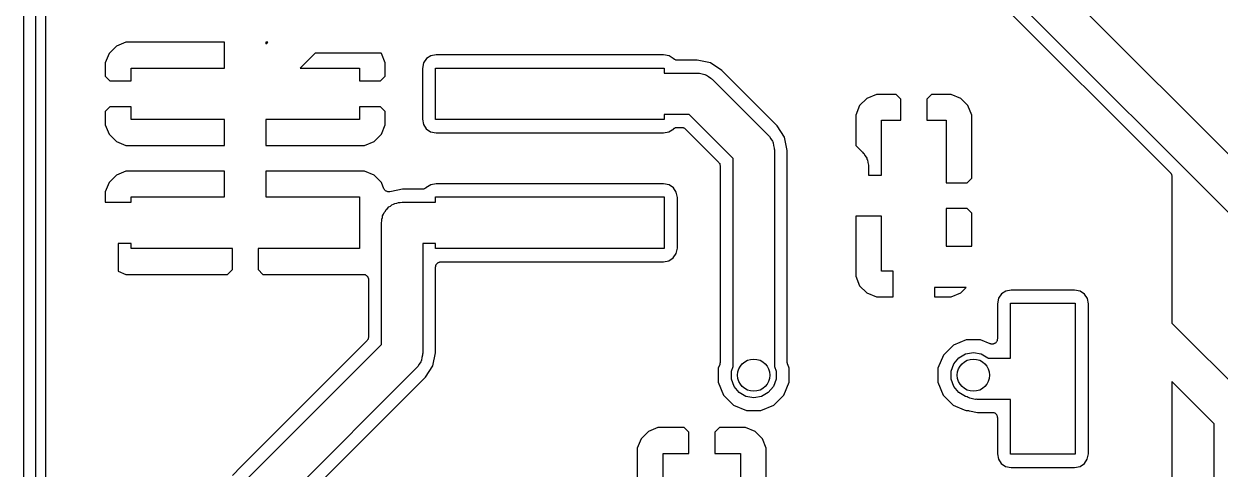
# Model space of a CAD drawing. Extents: x 51 to 137, y -158 to -25.
# Drawn here: x 50.69 to 74.23, y -106.84 to -98.07 of the extents above; entities that cross this region are included whole.
import ezdxf

# ---------------------------------------------------------------- set-up
doc = ezdxf.new("R2010")
doc.units = 0
doc.header["$MEASUREMENT"] = 0
doc.layers.add('BLACK', color=7, linetype='CONTINUOUS')

msp = doc.modelspace()

# ---------------------------------------------------------------- linework, layer by layer
at = {"layer": 'Black'}
for p, q in [((50.6857, -119.921), (50.6857, -28.1813)), ((50.9143, -28.1913), (50.9143, -119.916)), ((51.1175, -119.88), (51.1175, -79.1787)), ((69.8496, -96.0997), (78.0114, -104.261)), ((68.9833, -96.742), (73.2492, -101.008)), ((77.3176, -104.717), (69.1558, -96.5554)), ((52.5061, -98.5125), (52.3632, -98.6554)), ((52.6929, -98.4352), (52.5061, -98.5125)), ((54.6354, -98.4352), (52.6929, -98.4352)), ((54.6354, -98.9432), (54.6354, -98.4352)), ((55.4482, -98.4701), (55.4831, -98.4352)), ((55.4831, -98.4352), (55.4482, -98.4352)), ((55.4482, -98.4352), (55.4482, -98.4701)), ((52.3632, -98.6554), (52.2859, -98.8422)), ((52.2859, -98.8422), (52.2859, -99.1043)), ((56.4191, -98.6486), (56.1245, -98.9432)), ((57.7135, -98.6486), (56.4191, -98.6486)), ((57.7204, -98.6554), (57.7135, -98.6486)), ((57.7977, -98.8422), (57.7204, -98.6554)), ((57.7977, -99.1043), (57.7977, -98.8422)), ((58.5494, -98.8434), (58.5273, -98.9533)), ((58.6064, -98.759), (58.5494, -98.8434)), ((58.6917, -98.7029), (58.6064, -98.759)), ((58.7981, -98.6822), (58.6917, -98.7029)), ((63.274, -98.6822), (58.7981, -98.6822)), ((63.3839, -98.7043), (63.274, -98.6822)), ((63.4811, -98.7698), (63.3839, -98.7043)), ((63.4818, -98.7706), (63.4811, -98.7698)), ((63.4835, -98.7715), (63.4818, -98.7706)), ((63.4852, -98.7727), (63.4835, -98.7715)), ((63.4904, -98.775), (63.4852, -98.7727)), ((63.495, -98.7773), (63.4904, -98.775)), ((63.5078, -98.7847), (63.495, -98.7773)), ((63.5107, -98.7852), (63.5078, -98.7847)), ((63.5133, -98.7865), (63.5107, -98.7852)), ((63.5174, -98.787), (63.5133, -98.7865)), ((63.5175, -98.787), (63.5174, -98.787)), ((63.518, -98.7871), (63.5175, -98.787)), ((63.528, -98.7882), (63.518, -98.7871)), ((63.5426, -98.7908), (63.528, -98.7882)), ((63.9348, -98.7908), (63.5426, -98.7908)), ((64.1968, -98.8429), (63.9348, -98.7908)), ((64.4188, -98.9913), (64.1968, -98.8429)), ((52.2859, -99.1043), (52.3788, -99.1972)), ((52.7939, -99.1972), (52.7939, -98.9432)), ((52.7939, -98.9432), (54.6354, -98.9432)), ((56.1245, -98.9432), (57.2897, -98.9432)), ((57.2897, -98.9432), (57.2897, -99.1972)), ((57.7048, -99.1972), (57.7977, -99.1043)), ((58.5273, -98.9533), (58.5273, -99.9494)), ((58.7883, -99.9592), (58.7883, -98.9432)), ((58.7883, -98.9432), (63.2841, -98.9432)), ((63.2841, -98.9432), (63.2841, -99.0448)), ((63.2841, -99.0448), (63.9448, -99.0448)), ((63.9448, -99.0448), (63.9624, -99.0479)), ((63.9624, -99.0479), (63.9802, -99.0463)), ((63.9802, -99.0463), (64.0315, -99.0601)), ((64.0315, -99.0601), (64.0838, -99.0693)), ((64.0838, -99.0693), (64.0993, -99.0782)), ((64.0993, -99.0782), (64.1166, -99.0829)), ((64.1166, -99.0829), (64.16, -99.1133)), ((65.5083, -100.081), (64.4188, -98.9913)), ((52.3788, -99.1972), (52.7939, -99.1972)), ((57.2897, -99.1972), (57.7048, -99.1972)), ((64.16, -99.1133), (64.206, -99.1399)), ((64.206, -99.1399), (64.2175, -99.1536)), ((64.2175, -99.1536), (64.2322, -99.1638)), ((64.2322, -99.1638), (65.3358, -100.267)), ((67.2762, -99.541), (67.1333, -99.6839)), ((67.463, -99.4637), (67.2762, -99.541)), ((67.8521, -99.4637), (67.463, -99.4637)), ((67.945, -99.5566), (67.8521, -99.4637)), ((67.945, -99.9717), (67.945, -99.5566)), ((68.5459, -99.4637), (68.453, -99.5566)), ((68.453, -99.5566), (68.453, -99.9717)), ((68.935, -99.4637), (68.5459, -99.4637)), ((69.1218, -99.541), (68.935, -99.4637)), ((69.2647, -99.6839), (69.1218, -99.541)), ((52.3788, -99.7052), (52.2859, -99.7981)), ((52.2859, -99.7981), (52.2859, -100.06)), ((52.7939, -99.7052), (52.3788, -99.7052)), ((52.7939, -99.9592), (52.7939, -99.7052)), ((57.7048, -99.7052), (57.2897, -99.7052)), ((57.2897, -99.7052), (57.2897, -99.9592)), ((57.7977, -99.7981), (57.7048, -99.7052)), ((57.7977, -100.06), (57.7977, -99.7981)), ((67.1333, -99.6839), (67.056, -99.8707)), ((69.342, -99.8707), (69.2647, -99.6839)), ((54.6354, -99.9592), (52.7939, -99.9592)), ((54.6354, -100.467), (54.6354, -99.9592)), ((57.2897, -99.9592), (55.4482, -99.9592)), ((55.4482, -99.9592), (55.4482, -100.467)), ((58.5273, -99.9494), (58.548, -100.056)), ((63.2841, -99.9592), (58.7883, -99.9592)), ((63.7765, -99.8576), (63.2841, -99.8576)), ((63.2841, -99.8576), (63.2841, -99.9592)), ((64.642, -100.723), (63.7765, -99.8576)), ((67.056, -99.8707), (67.056, -100.469)), ((67.564, -101.051), (67.564, -99.9717)), ((67.564, -99.9717), (67.945, -99.9717)), ((68.453, -99.9717), (68.834, -99.9717)), ((68.834, -99.9717), (68.834, -101.204)), ((69.342, -101.111), (69.342, -99.8707)), ((52.2859, -100.06), (52.3632, -100.247)), ((52.3632, -100.247), (52.5061, -100.39)), ((57.5775, -100.39), (57.7204, -100.247)), ((57.7204, -100.247), (57.7977, -100.06)), ((58.548, -100.056), (58.6041, -100.141)), ((58.6041, -100.141), (58.6885, -100.198)), ((58.6885, -100.198), (58.7984, -100.22)), ((58.7984, -100.22), (63.2743, -100.22)), ((63.2743, -100.22), (63.3807, -100.2)), ((63.3807, -100.2), (63.4736, -100.138)), ((63.4736, -100.138), (63.4762, -100.135)), ((63.4762, -100.135), (63.4793, -100.134)), ((63.4793, -100.134), (63.4818, -100.131)), ((63.4818, -100.131), (63.4945, -100.125)), ((63.4945, -100.125), (63.5068, -100.118)), ((63.5068, -100.118), (63.5103, -100.117)), ((63.5103, -100.117), (63.5136, -100.116)), ((63.5136, -100.116), (63.5276, -100.114)), ((63.5276, -100.114), (63.5415, -100.112)), ((63.5415, -100.112), (63.6292, -100.112)), ((63.6292, -100.112), (63.6336, -100.112)), ((63.6336, -100.112), (63.638, -100.112)), ((63.638, -100.112), (63.6508, -100.115)), ((63.6508, -100.115), (63.6639, -100.118)), ((63.6639, -100.118), (63.6678, -100.12)), ((63.6678, -100.12), (63.6721, -100.121)), ((63.6721, -100.121), (63.683, -100.129)), ((63.683, -100.129), (63.6945, -100.135)), ((63.6945, -100.135), (63.6973, -100.139)), ((63.6973, -100.139), (63.701, -100.141)), ((63.701, -100.141), (64.3582, -100.799)), ((65.3358, -100.267), (65.346, -100.282)), ((65.346, -100.282), (65.3597, -100.294)), ((65.6567, -100.303), (65.5083, -100.081)), ((52.5061, -100.39), (52.6929, -100.467)), ((52.6929, -100.467), (54.6354, -100.467)), ((55.4482, -100.467), (57.3907, -100.467)), ((57.3907, -100.467), (57.5775, -100.39)), ((65.3597, -100.294), (65.3863, -100.34)), ((65.3863, -100.34), (65.4167, -100.383)), ((65.4167, -100.383), (65.4214, -100.4)), ((65.4214, -100.4), (65.4303, -100.416)), ((65.4303, -100.416), (65.4395, -100.468)), ((65.4395, -100.468), (65.4533, -100.519)), ((65.7088, -100.565), (65.6567, -100.303)), ((67.056, -100.469), (67.1907, -100.603)), ((64.642, -104.825), (64.642, -100.723)), ((65.4533, -100.519), (65.4517, -100.537)), ((65.4517, -100.537), (65.4548, -100.555)), ((65.4548, -100.555), (65.4548, -104.825)), ((65.7088, -104.742), (65.7088, -100.565)), ((67.1907, -100.603), (67.2009, -100.618)), ((67.2009, -100.618), (67.2146, -100.629)), ((67.2146, -100.629), (67.2412, -100.675)), ((67.2412, -100.675), (67.2716, -100.719)), ((67.2716, -100.719), (67.2763, -100.736)), ((67.2763, -100.736), (67.2852, -100.752)), ((67.2852, -100.752), (67.2944, -100.804)), ((52.6929, -100.975), (52.5061, -101.053)), ((54.6354, -100.975), (52.6929, -100.975)), ((54.6354, -101.483), (54.6354, -100.975)), ((57.3907, -100.975), (55.4482, -100.975)), ((55.4482, -100.975), (55.4482, -101.483)), ((57.5775, -101.053), (57.3907, -100.975)), ((64.3582, -100.799), (64.3608, -100.802)), ((64.3608, -100.802), (64.3642, -100.805)), ((64.3642, -100.805), (64.3709, -100.817)), ((64.3709, -100.817), (64.3785, -100.827)), ((64.3785, -100.827), (64.3796, -100.832)), ((64.3796, -100.832), (64.3819, -100.836)), ((64.3819, -100.836), (64.3842, -100.849)), ((64.3842, -100.849), (64.3876, -100.862)), ((64.3876, -100.862), (64.3872, -100.866)), ((64.3872, -100.866), (64.388, -100.87)), ((64.388, -100.87), (64.388, -104.742)), ((67.2944, -100.804), (67.3082, -100.855)), ((67.3082, -100.855), (67.3066, -100.873)), ((67.3066, -100.873), (67.3097, -100.891)), ((67.3097, -100.891), (67.3097, -101.051)), ((52.3632, -101.195), (52.2859, -101.382)), ((52.5061, -101.053), (52.3632, -101.195)), ((57.7204, -101.195), (57.5775, -101.053)), ((57.772, -101.32), (57.7204, -101.195)), ((58.7981, -101.222), (58.6917, -101.243)), ((63.274, -101.222), (58.7981, -101.222)), ((63.3839, -101.244), (63.274, -101.222)), ((67.3097, -101.051), (67.564, -101.051)), ((68.834, -101.204), (69.2491, -101.204)), ((69.2491, -101.204), (69.342, -101.111)), ((73.2492, -101.008), (73.2518, -101.012)), ((73.2518, -101.012), (73.2552, -101.015)), ((73.2552, -101.015), (73.2619, -101.026)), ((73.2619, -101.026), (73.2695, -101.037)), ((73.2695, -101.037), (73.2706, -101.041)), ((73.2706, -101.041), (73.2729, -101.045)), ((73.2729, -101.045), (73.2752, -101.058)), ((73.2752, -101.058), (73.2786, -101.071)), ((73.2786, -101.071), (73.2782, -101.075)), ((73.2782, -101.075), (73.279, -101.08)), ((73.279, -101.08), (73.279, -103.967)), ((52.2859, -101.382), (52.2859, -101.585)), ((57.7809, -101.334), (57.772, -101.32)), ((57.7895, -101.348), (57.7809, -101.334)), ((57.7904, -101.349), (57.7895, -101.348)), ((57.791, -101.35), (57.7904, -101.349)), ((57.7977, -101.355), (57.791, -101.35)), ((57.8041, -101.36), (57.7977, -101.355)), ((57.817, -101.37), (57.8041, -101.36)), ((57.8181, -101.371), (57.817, -101.37)), ((57.819, -101.371), (57.8181, -101.371)), ((57.8347, -101.376), (57.819, -101.371)), ((57.8504, -101.382), (57.8347, -101.376)), ((57.8515, -101.382), (57.8504, -101.382)), ((57.8526, -101.382), (57.8515, -101.382)), ((57.8691, -101.381), (57.8526, -101.382)), ((57.8857, -101.381), (57.8691, -101.381)), ((57.9191, -101.374), (57.8857, -101.381)), ((58.1376, -101.331), (57.9191, -101.374)), ((57.9191, -101.374), (57.9191, -101.374)), ((57.9191, -101.374), (57.9191, -101.374)), ((58.5309, -101.331), (58.1376, -101.331)), ((58.5448, -101.328), (58.5309, -101.331)), ((58.5588, -101.327), (58.5448, -101.328)), ((58.5621, -101.325), (58.5588, -101.327)), ((58.5656, -101.325), (58.5621, -101.325)), ((58.5778, -101.318), (58.5656, -101.325)), ((58.5905, -101.311), (58.5778, -101.318)), ((58.593, -101.309), (58.5905, -101.311)), ((58.5962, -101.307), (58.593, -101.309)), ((58.5987, -101.304), (58.5962, -101.307)), ((58.6917, -101.243), (58.5987, -101.304)), ((63.4683, -101.301), (63.3839, -101.244)), ((63.5244, -101.387), (63.4683, -101.301)), ((63.5451, -101.493), (63.5244, -101.387)), ((52.2859, -101.585), (52.7939, -101.585)), ((52.7939, -101.585), (52.7939, -101.483)), ((52.7939, -101.483), (54.6354, -101.483)), ((55.4482, -101.483), (57.2897, -101.483)), ((57.2897, -101.483), (57.2897, -102.499)), ((57.8435, -101.707), (57.8664, -101.68)), ((57.8664, -101.68), (57.8972, -101.662)), ((57.8972, -101.662), (57.9244, -101.639)), ((57.9244, -101.639), (57.9578, -101.627)), ((57.9578, -101.627), (57.9886, -101.609)), ((57.9886, -101.609), (58.0236, -101.603)), ((58.0236, -101.603), (58.057, -101.591)), ((58.057, -101.591), (58.0926, -101.591)), ((58.0926, -101.591), (58.1276, -101.585)), ((58.1276, -101.585), (58.7883, -101.585)), ((58.7883, -101.585), (58.7883, -101.483)), ((58.7883, -101.483), (63.2841, -101.483)), ((63.2841, -101.483), (63.2841, -102.499)), ((63.5451, -102.489), (63.5451, -101.493)), ((57.7274, -101.921), (57.7395, -101.887)), ((57.7274, -101.956), (57.7274, -101.921)), ((57.7395, -101.887), (57.7457, -101.852)), ((57.7457, -101.852), (57.7635, -101.821)), ((57.7635, -101.821), (57.7756, -101.788)), ((57.7756, -101.788), (57.7985, -101.761)), ((57.7985, -101.761), (57.8163, -101.73)), ((57.8163, -101.73), (57.8435, -101.707)), ((67.564, -101.864), (67.056, -101.864)), ((67.056, -101.864), (67.056, -103.045)), ((67.564, -102.944), (67.564, -101.864)), ((69.2491, -101.712), (68.834, -101.712)), ((68.834, -101.712), (68.834, -102.454)), ((69.342, -101.804), (69.2491, -101.712)), ((69.342, -102.454), (69.342, -101.804)), ((57.7212, -101.991), (57.7274, -101.956)), ((57.7212, -104.392), (57.7212, -101.991)), ((52.7939, -102.398), (52.5396, -102.398)), ((52.5396, -102.398), (52.5396, -102.944)), ((52.7939, -102.499), (52.7939, -102.398)), ((58.7883, -102.398), (58.534, -102.398)), ((58.534, -102.398), (58.534, -104.56)), ((58.7883, -102.499), (58.7883, -102.398)), ((54.7878, -102.499), (52.7939, -102.499)), ((54.7878, -102.914), (54.7878, -102.499)), ((57.2897, -102.499), (55.2958, -102.499)), ((55.2958, -102.499), (55.2958, -102.914)), ((63.2841, -102.499), (58.7883, -102.499)), ((63.466, -102.683), (63.523, -102.599)), ((63.523, -102.599), (63.5451, -102.489)), ((68.834, -102.454), (69.342, -102.454)), ((58.788, -102.862), (58.7895, -102.853)), ((58.788, -104.55), (58.788, -102.862)), ((58.7895, -102.844), (58.7926, -102.836)), ((58.7895, -102.853), (58.7895, -102.844)), ((58.7926, -102.836), (58.7941, -102.827)), ((58.7941, -102.827), (58.7986, -102.819)), ((58.7986, -102.819), (58.8016, -102.811)), ((58.8016, -102.811), (58.8073, -102.804)), ((58.8073, -102.804), (58.8118, -102.796)), ((58.8118, -102.796), (58.8186, -102.791)), ((58.8186, -102.791), (58.8243, -102.784)), ((58.8243, -102.784), (58.832, -102.779)), ((58.832, -102.779), (58.8388, -102.774)), ((58.8388, -102.774), (58.8472, -102.771)), ((58.8472, -102.771), (58.8549, -102.766)), ((58.8549, -102.766), (58.8636, -102.765)), ((58.8636, -102.765), (58.872, -102.762)), ((58.872, -102.762), (58.8808, -102.762)), ((58.8808, -102.762), (58.8896, -102.76)), ((58.8896, -102.76), (63.2743, -102.76)), ((63.2743, -102.76), (63.3807, -102.74)), ((63.3807, -102.74), (63.466, -102.683)), ((52.5396, -102.944), (52.6929, -103.007)), ((52.6929, -103.007), (54.6949, -103.007)), ((54.6949, -103.007), (54.7878, -102.914)), ((55.2958, -102.914), (55.3887, -103.007)), ((55.3887, -103.007), (57.3656, -103.007)), ((57.3656, -103.007), (57.3744, -103.009)), ((57.3744, -103.009), (57.3832, -103.009)), ((57.3832, -103.009), (57.3916, -103.012)), ((57.3916, -103.012), (57.4003, -103.013)), ((57.4003, -103.013), (57.408, -103.018)), ((57.408, -103.018), (57.4164, -103.021)), ((57.4164, -103.021), (57.4232, -103.027)), ((57.4232, -103.027), (57.4309, -103.031)), ((57.4309, -103.031), (57.4366, -103.038)), ((57.4366, -103.038), (57.4434, -103.043)), ((57.4434, -103.043), (57.4479, -103.051)), ((57.4479, -103.051), (57.4536, -103.058)), ((57.4536, -103.058), (57.4566, -103.066)), ((57.4566, -103.066), (57.4611, -103.074)), ((57.4611, -103.074), (57.4626, -103.083)), ((57.4626, -103.083), (57.4657, -103.091)), ((57.4657, -103.091), (57.4657, -103.1)), ((57.4657, -103.1), (57.4672, -103.109)), ((67.056, -103.045), (67.1333, -103.231)), ((67.7926, -102.944), (67.564, -102.944)), ((67.7926, -103.451), (67.7926, -102.944)), ((57.4672, -103.109), (57.4672, -104.244)), ((67.1333, -103.231), (67.2762, -103.374)), ((69.2291, -103.267), (68.6054, -103.267)), ((68.6054, -103.267), (68.6054, -103.451)), ((69.1218, -103.374), (69.2291, -103.267)), ((70.0074, -103.338), (69.9221, -103.394)), ((70.1138, -103.318), (70.0074, -103.338)), ((71.3639, -103.318), (70.1138, -103.318)), ((71.4738, -103.34), (71.3639, -103.318)), ((71.5582, -103.397), (71.4738, -103.34)), ((67.2762, -103.374), (67.463, -103.451)), ((67.463, -103.451), (67.7926, -103.451)), ((68.6054, -103.451), (68.935, -103.451)), ((68.935, -103.451), (69.1218, -103.374)), ((69.8651, -103.479), (69.843, -103.589)), ((69.9221, -103.394), (69.8651, -103.479)), ((70.104, -104.658), (70.104, -103.578)), ((70.104, -103.578), (71.374, -103.578)), ((71.374, -103.578), (71.374, -106.55)), ((71.6143, -103.482), (71.5582, -103.397)), ((71.635, -103.588), (71.6143, -103.482)), ((69.843, -103.589), (69.843, -104.28)), ((71.635, -106.54), (71.635, -103.588)), ((73.279, -103.967), (74.8063, -105.494)), ((57.4588, -104.283), (57.4577, -104.287)), ((57.4611, -104.279), (57.4588, -104.283)), ((57.4634, -104.266), (57.4611, -104.279)), ((57.4668, -104.253), (57.4634, -104.266)), ((57.4672, -104.244), (57.4664, -104.249)), ((57.4664, -104.249), (57.4668, -104.253)), ((69.843, -104.28), (69.8411, -104.291)), ((52.913, -109.2), (57.7212, -104.392)), ((57.4374, -104.316), (54.9612, -106.793)), ((57.44, -104.313), (57.4374, -104.316)), ((57.4434, -104.31), (57.44, -104.313)), ((57.4501, -104.298), (57.4434, -104.31)), ((57.4577, -104.287), (57.4501, -104.298)), ((68.9768, -104.401), (68.7802, -104.597)), ((69.2291, -104.296), (68.9768, -104.401)), ((69.2337, -104.294), (69.2291, -104.296)), ((69.342, -104.295), (69.2337, -104.294)), ((69.4435, -104.295), (69.342, -104.295)), ((69.5115, -104.295), (69.4435, -104.295)), ((69.4435, -104.295), (69.4435, -104.295)), ((69.4435, -104.295), (69.4435, -104.295)), ((69.7025, -104.374), (69.5115, -104.295)), ((69.7133, -104.376), (69.7025, -104.374)), ((69.7238, -104.38), (69.7133, -104.376)), ((69.7304, -104.38), (69.7238, -104.38)), ((69.7369, -104.382), (69.7304, -104.38)), ((69.7479, -104.38), (69.7369, -104.382)), ((69.7591, -104.38), (69.7479, -104.38)), ((69.7653, -104.378), (69.7591, -104.38)), ((69.7719, -104.377), (69.7653, -104.378)), ((69.7818, -104.372), (69.7719, -104.377)), ((69.7922, -104.368), (69.7818, -104.372)), ((69.7973, -104.364), (69.7922, -104.368)), ((69.8032, -104.361), (69.7973, -104.364)), ((69.8107, -104.353), (69.8032, -104.361)), ((69.8193, -104.345), (69.8107, -104.353)), ((69.8226, -104.34), (69.8193, -104.345)), ((69.8271, -104.335), (69.8226, -104.34)), ((69.8313, -104.325), (69.8271, -104.335)), ((69.8369, -104.315), (69.8313, -104.325)), ((69.8381, -104.308), (69.8369, -104.315)), ((69.8406, -104.302), (69.8381, -104.308)), ((69.8411, -104.291), (69.8406, -104.302)), ((58.4959, -104.732), (58.4655, -104.775)), ((58.5005, -104.715), (58.4959, -104.732)), ((58.5095, -104.699), (58.5005, -104.715)), ((58.5187, -104.647), (58.5095, -104.699)), ((58.5325, -104.596), (58.5187, -104.647)), ((58.534, -104.56), (58.5309, -104.578)), ((58.5309, -104.578), (58.5325, -104.596)), ((58.7359, -104.812), (58.788, -104.55)), ((64.3879, -104.746), (64.3845, -104.761)), ((64.388, -104.742), (64.3876, -104.744)), ((64.3876, -104.744), (64.3879, -104.746)), ((65.7092, -104.744), (65.7088, -104.742)), ((65.7089, -104.746), (65.7092, -104.744)), ((65.7122, -104.762), (65.7089, -104.746)), ((68.7802, -104.597), (68.6736, -104.854)), ((68.9856, -104.77), (69.0852, -104.651)), ((69.0852, -104.651), (69.2194, -104.574)), ((69.2194, -104.574), (69.372, -104.547)), ((69.372, -104.547), (69.5246, -104.574)), ((69.5246, -104.574), (69.6588, -104.651)), ((69.6588, -104.651), (69.6644, -104.658)), ((69.6644, -104.658), (70.104, -104.658)), ((58.415, -104.847), (53.6068, -109.656)), ((58.4252, -104.833), (58.415, -104.847)), ((58.4389, -104.821), (58.4252, -104.833)), ((58.4655, -104.775), (58.4389, -104.821)), ((58.5875, -105.034), (58.7359, -104.812)), ((64.35, -104.854), (64.3498, -105.131)), ((64.3802, -104.781), (64.35, -104.854)), ((64.3807, -104.779), (64.3802, -104.781)), ((64.3819, -104.777), (64.3807, -104.779)), ((64.3845, -104.761), (64.3819, -104.777)), ((64.609, -104.916), (64.642, -104.825)), ((64.609, -105.071), (64.609, -104.916)), ((65.4548, -104.825), (65.4878, -104.916)), ((65.4878, -104.916), (65.4878, -105.071)), ((65.7149, -104.777), (65.7122, -104.762)), ((65.716, -104.779), (65.7149, -104.777)), ((65.7165, -104.781), (65.716, -104.779)), ((65.747, -104.855), (65.7165, -104.781)), ((65.7468, -105.133), (65.747, -104.855)), ((68.6736, -104.854), (68.6734, -105.131)), ((68.9326, -104.916), (68.9856, -104.77)), ((68.9326, -105.071), (68.9326, -104.916)), ((56.6142, -107.007), (58.5875, -105.034)), ((64.3498, -105.131), (64.4559, -105.388)), ((64.662, -105.216), (64.609, -105.071)), ((64.7616, -105.335), (64.662, -105.216)), ((65.4348, -105.216), (65.3352, -105.335)), ((65.4878, -105.071), (65.4348, -105.216)), ((65.6402, -105.389), (65.7468, -105.133)), ((68.6734, -105.131), (68.7795, -105.388)), ((68.9856, -105.216), (68.9326, -105.071)), ((69.0852, -105.335), (68.9856, -105.216)), ((74.1125, -105.95), (73.279, -105.116)), ((73.279, -105.116), (73.279, -108.694)), ((64.4559, -105.388), (64.6522, -105.585)), ((64.8958, -105.412), (64.7616, -105.335)), ((65.0484, -105.439), (64.8958, -105.412)), ((65.201, -105.412), (65.0484, -105.439)), ((65.3352, -105.335), (65.201, -105.412)), ((65.4436, -105.586), (65.6402, -105.389)), ((68.7795, -105.388), (68.9758, -105.585)), ((69.2194, -105.412), (69.0852, -105.335)), ((69.2503, -105.418), (69.2194, -105.412)), ((69.2715, -105.433), (69.2503, -105.418)), ((69.2888, -105.437), (69.2715, -105.433)), ((69.3043, -105.446), (69.2888, -105.437)), ((69.3566, -105.456), (69.3043, -105.446)), ((69.4079, -105.469), (69.3566, -105.456)), ((64.6522, -105.585), (64.9089, -105.691)), ((64.9089, -105.691), (65.1867, -105.692)), ((65.1867, -105.692), (65.4436, -105.586)), ((68.9758, -105.585), (69.1889, -105.673)), ((69.1889, -105.673), (69.1907, -105.675)), ((69.1907, -105.675), (69.1927, -105.675)), ((69.1927, -105.675), (69.2324, -105.691)), ((69.2324, -105.691), (69.2761, -105.692)), ((69.2761, -105.692), (69.2859, -105.693)), ((69.2859, -105.693), (69.2958, -105.693)), ((69.2958, -105.693), (69.4533, -105.725)), ((69.4257, -105.468), (69.4079, -105.469)), ((69.4433, -105.471), (69.4257, -105.468)), ((70.104, -105.471), (69.4433, -105.471)), ((70.104, -106.55), (70.104, -105.471)), ((69.4533, -105.725), (69.7414, -105.725)), ((69.7414, -105.725), (69.7502, -105.726)), ((69.7502, -105.726), (69.7591, -105.726)), ((69.7591, -105.726), (69.7674, -105.729)), ((69.7674, -105.729), (69.7762, -105.731)), ((69.7762, -105.731), (69.7839, -105.735)), ((69.7839, -105.735), (69.7922, -105.738)), ((69.7922, -105.738), (69.799, -105.744)), ((69.799, -105.744), (69.8067, -105.749)), ((69.8067, -105.749), (69.8125, -105.755)), ((69.8125, -105.755), (69.8193, -105.761)), ((69.8193, -105.761), (69.8237, -105.769)), ((69.8237, -105.769), (69.8294, -105.776)), ((69.8294, -105.776), (69.8325, -105.784)), ((69.8325, -105.784), (69.8369, -105.792)), ((69.8369, -105.792), (69.8384, -105.8)), ((69.8384, -105.8), (69.8415, -105.809)), ((69.8415, -105.809), (69.8415, -105.818)), ((69.8415, -105.818), (69.843, -105.826)), ((69.843, -105.826), (69.843, -106.541)), ((62.976, -106.102), (62.8331, -106.245)), ((63.1628, -106.025), (62.976, -106.102)), ((63.6789, -106.025), (63.1628, -106.025)), ((63.7718, -106.118), (63.6789, -106.025)), ((63.7718, -106.533), (63.7718, -106.118)), ((64.3727, -106.025), (64.2798, -106.118)), ((64.2798, -106.118), (64.2798, -106.533)), ((64.8888, -106.025), (64.3727, -106.025)), ((65.0756, -106.102), (64.8888, -106.025)), ((65.2185, -106.245), (65.0756, -106.102)), ((74.1125, -112.708), (74.1125, -105.95)), ((62.8331, -106.245), (62.7558, -106.432)), ((65.2958, -106.432), (65.2185, -106.245)), ((62.7558, -106.432), (62.7558, -107.456)), ((63.2638, -107.549), (63.2638, -106.533)), ((63.2638, -106.533), (63.7718, -106.533)), ((64.2798, -106.533), (64.7878, -106.533)), ((64.7878, -106.533), (64.7878, -107.397)), ((65.2958, -107.381), (65.2958, -106.432)), ((69.843, -106.541), (69.8637, -106.647)), ((71.374, -106.55), (70.104, -106.55)), ((71.6129, -106.65), (71.635, -106.54)), ((54.9612, -106.793), (54.7878, -106.966)), ((69.8637, -106.647), (69.9198, -106.732)), ((69.9198, -106.732), (70.0042, -106.789)), ((70.0042, -106.789), (70.1141, -106.811)), ((70.1141, -106.811), (71.3642, -106.811)), ((71.3642, -106.811), (71.4706, -106.791)), ((71.4706, -106.791), (71.5559, -106.735)), ((71.5559, -106.735), (71.6129, -106.65))]:
    msp.add_line(p, q, dxfattribs=at)
for centre in [(65.0484, -104.993), (69.372, -104.993)]:
    msp.add_circle(centre, 0.3175, dxfattribs=at)

doc.saveas('drawing.dxf')
